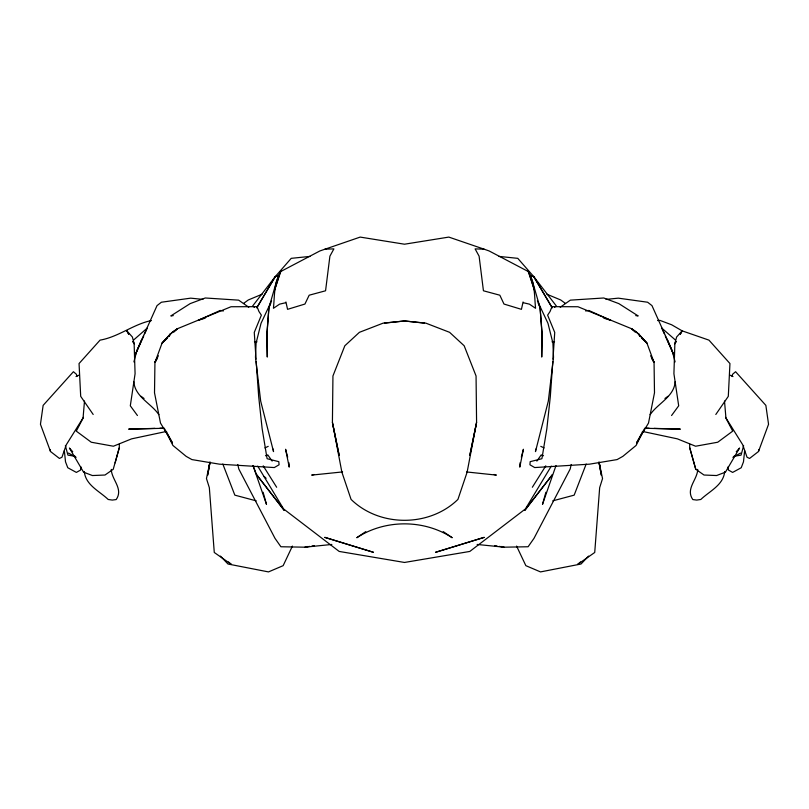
<?xml version="1.0" encoding="UTF-8"?>
<svg xmlns="http://www.w3.org/2000/svg" width="809" height="809" viewBox="0 0 809 809"><rect width="100%" height="100%" fill="white"/><g stroke="black" fill="none" stroke-linecap="round" stroke-linejoin="round"><path stroke-width="1.21" d="M72.749 451.746L69.422 448.044L83.56 472.153L92.408 475.54L104.988 475.025L113.23 469.291L119.297 447.701L119.317 444.151M256.028 359.135L254.269 332.418L261.378 315.156L258.951 311.516L257.04 306.662L231.02 306.742L177.505 328.687L170.305 333.975L162.063 343.087L154.944 362.432L154.509 392.79L160.495 423.067L172.469 442.928L166.715 432.33M476.582 422.369L476.056 375.963L464.174 345.777L449.602 332.327L425.837 323.135L404.5 320.971L383.163 323.135L359.398 332.327L344.826 345.777L332.944 375.963L332.418 422.369L341.873 472.153L351.066 499.396C379.532 527.276 429.468 527.276 457.934 499.396L467.127 472.153L476.582 422.369L469.817 455.416L476.238 424.189M520.056 462.758L519.783 467.127L523.423 449.258L521.32 457.156M552.81 361.562L550.312 396.602L546.844 428.79L541.899 458.713L530.188 461.666L529.925 464.781L534.698 467.562L589.518 464.174L617.105 459.583L622.829 456.367L636.096 445.446L644.753 428.194M552.972 359.135L554.731 332.418L547.622 315.156L550.049 311.516L551.96 306.662L577.98 306.742L631.495 328.687L636.359 331.902L646.937 343.087L654.056 362.432L654.491 392.79L648.505 423.067L636.531 442.928L642.285 432.33M84.5 401.021L83.044 418.202L76.279 431.126L91.275 442.23L113.402 446.224L131.614 438.852L166.644 431.399M535.73 449.106L535.477 451.604L548.32 401.112L553.518 357.224L552.911 343.087L547.966 323.307L537.388 300.817M744.654 450.674L743.481 461.838L741.226 467.733L732.641 472.416L728.474 470.08L728.039 466.864M697.722 469.412C697.398 479.828 685.284 488.828 692.828 499.568L696.731 500.083L700.806 499.477C709.624 491.043 723.398 485.157 724.722 471.526M80.961 466.864L80.526 470.08L76.359 472.416L67.774 467.733L65.519 461.838L64.346 450.674M675.171 381.727C674.14 396.734 657.848 403.317 650.143 414.653M209.946 462.991L207.6 475.277L209.076 467.562M209.844 462.718L208.641 468.775L210.037 461.888M209.855 462.505L206.467 478.574L209.339 487.685L214.274 552.476L231.283 564.358L228.492 561.962M725.582 417.353L742.702 444.748L747.041 457.237L749.559 458.45L758.488 451.513L758.893 449.602M523.079 301.969L521.431 309.341L503.987 304.053L499.831 295.204L483.438 290.785L479.1 256.17L475.105 248.889L484.045 249.152L489.162 250.972L528.277 271.531C535.164 282.685 534.304 295.811 535.568 308.3L529.41 304.144L523.423 302.758M571.215 464.487L570.173 469.038L534.001 538.339L528.105 546.753L504.078 547.187L477.158 544.457M133.9 361.916L136.822 350.722L157.027 305.62L161.365 302.232L190.681 298.157L202.948 299.391M115.131 462.879L119.297 447.701M743.643 445.698L741.054 455.154L733.884 456.256M545.903 492.246L542.505 504.341L556.016 465.529M276.9 280.116L268.922 307.784L266.758 335.452L267.273 357.052L267.101 332.418L268.922 307.784L270.762 303.173M731.943 376.134L732.641 374.223L735.593 371.715L765.86 405.37L768.55 424.28L758.488 451.513M586.181 464.022L574.168 495.148L552.749 500.852M141.767 339.274L135.002 355.404L143.719 335.988M144.75 333.702L147.319 327.999L133.465 340.134M292.413 546.075L283.15 565.663L268.487 571.912L227.986 564.015L220.422 556.107M271.612 300.817L261.034 323.307L256.089 343.087L255.482 357.224L260.68 401.112L273.523 451.604L273.27 449.106M157.31 358.053L154.944 362.432L157.108 358.215M154.944 362.432L158.372 355.748M169.121 336.17L170.305 333.975L169.01 336.059M657.586 320.556L659.861 320.364L671.662 324.783L682.159 330.861L680.339 334.087L682.159 330.861L708.957 340.134L729.951 363.554L728.302 396.349L715.813 414.471M551.283 466.126L525.415 508.932L469.817 551.435L404.5 562.457L339.183 551.435L283.585 508.932L257.717 466.126M256.766 307.905L275.171 276.729L291.22 258.344L309.958 256.413M256.979 307.42L275.171 276.729L277.447 275.808L275.171 276.729L252.62 306.045L254.481 307.268M83.418 417.353L66.298 444.748L61.959 457.237L59.441 458.45L50.512 451.513L40.45 424.28L43.14 405.37L73.407 371.715L76.359 374.223L77.057 376.134M532.352 487.251L545.782 465.853M536.863 461.1L541.201 454.901L543.527 455.76M671.571 415.513L678.69 405.805L673.917 373.707L674.868 343.694L676.607 337.019L682.159 330.861M736.251 451.746L739.578 448.044L725.44 472.153L716.592 475.54L704.012 475.025L695.77 469.291L689.703 447.701L689.683 444.151M588.578 556.107L581.014 564.015L540.513 571.912L525.85 565.663L516.587 546.075M167.514 338.01L162.063 343.087L172.641 331.902L177.505 328.687L173.864 332.074M580.508 561.962L577.717 564.358L594.726 552.476L599.661 487.685L602.533 478.574L599.145 462.505M243.489 303.496L248.282 299.977L262.187 294.193M664.958 398.473L667.971 396.289M560.222 307.248L570.345 300.149L603.747 297.985L618.834 303.618L638.18 315.935L635.743 315.611M365.769 531.614L356.789 537.732C385.033 519.236 423.967 519.236 452.211 537.732L443.231 531.614M554.519 307.268L556.38 306.045L533.829 276.729L517.78 258.344L499.042 256.413M93.187 414.471L80.698 396.349L79.049 363.554L100.043 340.134C118.468 336.959 133.596 324.096 151.414 320.556M732.883 457.328L740.528 453.07M264.917 447.933L268.214 446.346M76.016 376.569L79.302 375.012M265.473 455.76L267.799 454.901L272.137 461.1M484.045 249.152L448.823 237.088L404.5 244.207L360.177 237.088L319.838 250.972L280.723 271.531C273.836 282.685 274.696 295.811 273.432 308.3L279.59 304.144L285.577 302.758M205.233 318.149L198.144 320.364L220.179 310.474L223.345 310.99M307.339 546.49L304.922 547.187L280.895 546.753L274.999 538.339L238.827 469.038L237.785 464.487M314.145 474.509L311.687 475.105L342.591 471.92M309.675 546.388L304.922 547.187L331.842 544.457M312.052 545.994L314.428 545.59M585.655 310.99L588.821 310.474L610.856 320.364L603.767 318.149M173.257 315.611L170.82 315.935L190.166 303.618L205.253 297.985L238.655 300.149L248.778 307.248M384.467 323.135L404.5 320.971L424.533 323.135M606.052 299.391L618.319 298.157L647.635 302.232L651.973 305.62L672.178 350.722L675.1 361.916M552.031 341.873L554.539 341.701M324.955 249.152L333.895 248.889L329.9 256.17L325.562 290.785L309.169 295.204L304.922 304.053L287.569 309.341L285.921 301.969M154.923 428.376L128.661 429.134L163.519 428.285M159.919 428.234L163.671 428.123M645.481 428.285L680.339 429.134L654.076 428.376M645.329 428.123L649.081 428.234M254.461 341.701L256.969 341.873M466.54 471.95L496.362 475.105L493.965 474.468M75.116 456.256L67.946 455.154L65.357 445.698M494.572 545.59L496.948 545.994M499.325 546.388L504.078 547.187L501.661 546.49M256.251 500.852L234.832 495.148L222.819 464.022M642.356 431.399L677.386 438.852L695.598 446.224L717.725 442.23L732.721 431.126L725.956 418.202L724.5 401.021M546.813 294.193L560.718 299.977L565.511 303.496M729.698 375.012L732.984 376.569M540.786 446.346L544.083 447.933M68.472 453.07L76.117 457.328M141.029 396.289L144.042 398.473M635.136 332.074L631.495 328.687L638.695 333.975L646.937 343.087L641.486 338.01M675.535 340.134L661.681 327.999L664.25 333.702M158.857 414.653C151.152 403.317 134.86 396.734 133.829 381.727M126.841 330.861L128.661 334.066L126.841 330.861L132.393 337.019L134.132 343.694L135.083 373.707L130.31 405.805L137.429 415.513M256.524 474.59L284.192 510.327L256.524 474.59L252.984 465.529L266.495 504.341L263.097 492.246M263.218 465.853L276.648 487.251M639.99 336.059L638.695 333.975L639.879 336.17M552.021 307.42L533.829 276.729L531.553 275.808L533.829 276.729L552.234 307.905M651.69 358.053L654.056 362.432L651.892 358.215M650.628 355.748L654.056 362.432M164.247 428.194L172.904 445.446L186.171 456.367L191.895 459.583L219.482 464.174L274.302 467.562L279.075 464.781L278.812 461.666L267.101 458.713L262.156 428.79L258.688 396.602L256.19 361.562M665.281 335.988L673.998 355.404L667.233 339.274M538.238 303.173L540.078 307.784L542.242 335.452L541.727 357.052L541.899 332.418L540.078 307.784L532.1 280.116M695.77 469.291L689.703 447.701M84.278 471.526C85.602 485.157 99.376 491.043 108.194 499.477L112.269 500.083L116.172 499.568C123.716 488.828 111.602 479.828 111.278 469.412M287.68 457.156L285.577 449.258L289.217 467.127L288.944 462.758M50.107 449.602L50.512 451.513M332.418 422.369L339.183 455.416L332.762 424.189M598.963 461.888L600.359 468.775L599.156 462.718M599.924 467.562L601.4 475.277L599.054 462.991M279.418 274.645L274.564 290.178L280.723 271.531L279.418 274.645M676.081 341.56L674.868 343.694L676.081 341.56M552.476 474.59L524.808 510.327L552.476 474.59M484.126 537.388L435.555 552.304L484.126 537.388M373.445 552.304L324.874 537.388L373.445 552.304M265.868 478.2L264.068 476.491L265.858 478.25M134.132 343.694L132.919 341.56L134.132 343.694M529.582 274.645L528.277 271.531L534.436 290.178L529.582 274.645"/></g></svg>
